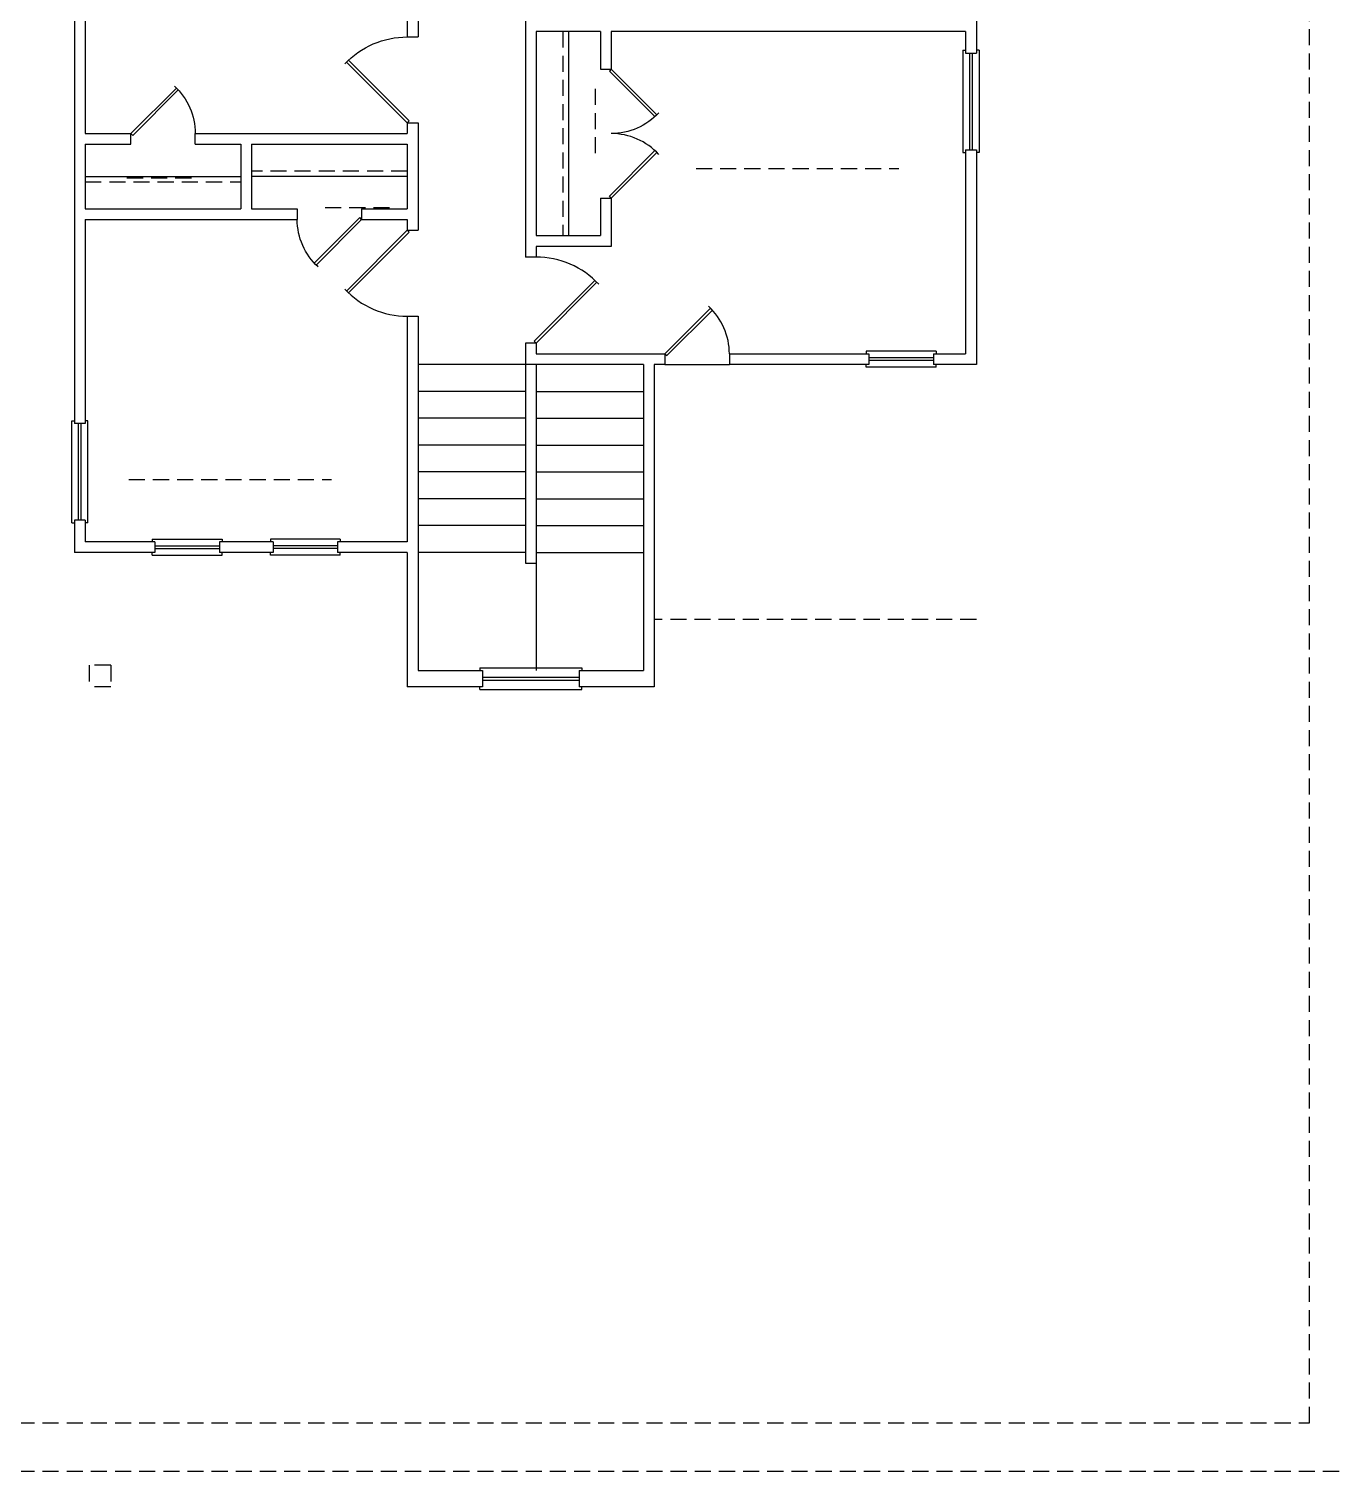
# Model space of a CAD drawing. Header units: inches. Extents: x 1062 to 6528, y -11616 to 5280.
# Drawn here: x 3907 to 4394, y 3168 to 3705 of the extents above; entities that cross this region are included whole.
import ezdxf
from ezdxf.enums import TextEntityAlignment as Align

# ---------------------------------------------------------------- set-up
doc = ezdxf.new("R2010")
doc.units = ezdxf.units.IN
doc.header["$LTSCALE"] = 24
doc.header["$MEASUREMENT"] = 0
doc.linetypes.add('HIDDEN', pattern=[0.375, 0.25, -0.125])
doc.layers.get('Defpoints').update_dxf_attribs({"color": 3, "linetype": 'HIDDEN'})
for name, color, linetype in [('A-DOOR', 4, 'CONTINUOUS'), ('A-WALL', 2, 'CONTINUOUS'), ('AN', 6, 'CONTINUOUS'), ('TB', 5, 'CONTINUOUS')]:
    doc.layers.add(name, color=color, linetype=linetype)
doc.layers.get('AN').off()
doc.styles.add('ROMANT', font='times.ttf')

# ---------------------------------------------------------------- blocks, each defined once
blk = doc.blocks.new('TB CAMDEN 11X17')
at = {"layer": 'Defpoints', "color": 5}
blk.add_lwpolyline([(-1632, 0), (0, 0), (0, 1056), (-1632, 1056)], close=True, dxfattribs=at)
at = {"layer": 'Defpoints', "color": 7, "linetype": 'HIDDEN'}
blk.add_lwpolyline([(-1614, 18), (-512, 18), (-512, 1038), (-1614, 1038)], close=True, dxfattribs=at)
at = {"layer": 'TB', "color": 6, "style": 'ROMANT'}
for tag, p in [('S.NAME.1', (-87, 440.43)), ('S.NAME.2', (-69, 440.43)), ('S.NAME.3', (-51, 440.43))]:
    blk.add_attdef(tag, text='', height=12, rotation=90, dxfattribs=at).set_placement(p, align=Align.MIDDLE_CENTER)
for tag, p in [('SCALE', (-72, 113.5)), ('S.NUMBER', (-72, 37.5))]:
    blk.add_attdef(tag, text='', height=8, dxfattribs=at).set_placement(p, align=Align.MIDDLE_CENTER)
blk = doc.blocks.new('2068ANGLE')
at = {"layer": 'A-DOOR', "color": 0}
for p, q in [((-0.71, -0.71), (-17.66, 16.25)), ((0, 0), (-16.97, 16.97)), ((0, 0), (-0.71, -0.71))]:
    blk.add_line(p, q, dxfattribs=at)
blk.add_arc((0, 0), 24, 132.612, 180, dxfattribs=at)
blk = doc.blocks.new('2868ANGLE')
at = {"layer": 'A-DOOR', "color": 0}
for p, q in [((-0.71, -0.71), (-23.32, 21.91)), ((0, 0), (-22.63, 22.63)), ((0, 0), (-0.71, -0.71))]:
    blk.add_line(p, q, dxfattribs=at)
blk.add_arc((0, 0), 32, 133.2092, 180, dxfattribs=at)
blk = doc.blocks.new('*U590')
at = {"layer": 'Defpoints', "color": 7}
blk.add_line((-37.43, 0), (38.12, 0), dxfattribs=at)
blk = doc.blocks.new('*U591')
at = {"layer": 'Defpoints', "color": 7}
blk.add_line((-11.66, 0), (12.34, 0), dxfattribs=at)

msp = doc.modelspace()

# ---------------------------------------------------------------- linework, layer by layer
at = {"layer": 'A-DOOR'}
for p, q in [((4254.88355, 3697.13122), (4254.88355, 3659.13122)), ((4254.88355, 3697.13122), (4255.88355, 3697.13122)), ((4257.38355, 3696.13122), (4257.38355, 3660.13122)), ((4258.38355, 3696.13122), (4258.38355, 3660.13122)), ((4260.88355, 3697.13122), (4259.88355, 3697.13122)), ((4260.88355, 3697.13122), (4260.88355, 3659.13122)), ((4254.88355, 3659.13122), (4255.88355, 3659.13122)), ((4260.88355, 3659.13122), (4259.88355, 3659.13122)), ((4244.88355, 3585.13122), (4218.88355, 3585.13122)), ((4218.88355, 3585.13122), (4218.88355, 3584.13122)), ((4244.88355, 3585.13122), (4244.88355, 3584.13122)), ((4218.88355, 3579.13122), (4218.88355, 3580.13122)), ((4244.88355, 3579.13122), (4218.88355, 3579.13122)), ((4243.88355, 3582.63122), (4219.88355, 3582.63122)), ((4243.88355, 3581.63122), (4219.88355, 3581.63122)), ((4244.88355, 3579.13122), (4244.88355, 3580.13122)), ((3922.88355, 3521.13122), (3922.88355, 3559.13122)), ((3922.88355, 3559.13122), (3923.88355, 3559.13122)), ((3925.38355, 3522.13122), (3925.38355, 3558.13122)), ((3926.38355, 3522.13122), (3926.38355, 3558.13122)), ((3928.88355, 3559.13122), (3927.88355, 3559.13122)), ((3928.88355, 3521.13122), (3928.88355, 3559.13122)), ((3922.88355, 3521.13122), (3923.88355, 3521.13122)), ((3928.88355, 3521.13122), (3927.88355, 3521.13122)), ((3952.88355, 3515.13122), (3978.88355, 3515.13122)), ((3952.88355, 3515.13122), (3952.88355, 3514.13122)), ((3978.88355, 3515.13122), (3978.88355, 3514.13122)), ((4022.88355, 3515.13122), (3996.88355, 3515.13122)), ((3996.88355, 3515.13122), (3996.88355, 3514.13122)), ((4022.88355, 3515.13122), (4022.88355, 3514.13122)), ((3952.88355, 3509.13122), (3952.88355, 3510.13122)), ((3952.88355, 3509.13122), (3978.88355, 3509.13122)), ((3953.88355, 3512.63122), (3977.88355, 3512.63122)), ((3953.88355, 3511.63122), (3977.88355, 3511.63122)), ((3978.88355, 3509.13122), (3978.88355, 3510.13122)), ((3996.88355, 3509.13122), (3996.88355, 3510.13122)), ((4022.88355, 3509.13122), (3996.88355, 3509.13122)), ((4021.88355, 3512.63122), (3997.88355, 3512.63122)), ((4021.88355, 3511.63122), (3997.88355, 3511.63122)), ((4022.88355, 3509.13122), (4022.88355, 3510.13122)), ((4074.88355, 3467.13122), (4112.88355, 3467.13122)), ((4074.88355, 3467.13122), (4074.88355, 3466.13122)), ((4112.88355, 3467.13122), (4112.88355, 3466.13122)), ((4074.88355, 3459.13122), (4074.88355, 3460.13122)), ((4074.88355, 3459.13122), (4112.88355, 3459.13122)), ((4075.88355, 3463.63122), (4111.88355, 3463.63122)), ((4075.88355, 3462.63122), (4111.88355, 3462.63122)), ((4112.88355, 3459.13122), (4112.88355, 3460.13122))]:
    msp.add_line(p, q, dxfattribs=at)
at = {"layer": 'A-DOOR', "color": 0}
for p, q in [((4143.88355, 3584.13122), (4160.85412, 3601.10178)), ((4144.59066, 3583.42411), (4161.54649, 3600.37993)), ((4143.88355, 3584.13122), (4144.59066, 3583.42411))]:
    msp.add_line(p, q, dxfattribs=at)
msp.add_arc((4143.88355, 3584.13122), 24, 0, 47.3880155, dxfattribs=at)
at = {"layer": 'A-WALL'}
for p, q in [((4051.88355, 3794.13122), (4051.88355, 3702.13122)), ((3927.88355, 3786.13122), (3927.88355, 3666.13122)), ((4047.88355, 3786.13122), (4047.88355, 3702.13122)), ((4259.88355, 3782.13122), (4259.88355, 3696.13122)), ((4091.88355, 3712.13122), (4091.88355, 3620.13122)), ((4047.88355, 3702.13122), (4051.88355, 3702.13122)), ((4095.88355, 3704.13122), (4095.88355, 3628.13122)), ((4119.88355, 3704.13122), (4095.88355, 3704.13122)), ((4119.88355, 3704.13122), (4119.88355, 3690.13122)), ((4123.88355, 3704.13122), (4123.88355, 3690.13122)), ((4255.88355, 3704.13122), (4123.88355, 3704.13122)), ((4255.88355, 3704.13122), (4255.88355, 3696.13122)), ((4255.88355, 3696.13122), (4259.88355, 3696.13122)), ((4119.88355, 3690.13122), (4123.88355, 3690.13122)), ((4047.88355, 3670.13122), (4047.88355, 3666.13122)), ((4047.88355, 3670.13122), (4051.88355, 3670.13122)), ((4051.88355, 3670.13122), (4051.88355, 3630.13122)), ((3927.88355, 3666.13122), (3944.88355, 3666.13122)), ((3944.88355, 3662.13122), (3944.88355, 3666.13122)), ((3968.88355, 3666.13122), (4047.88355, 3666.13122)), ((3968.88355, 3662.13122), (3968.88355, 3666.13122)), ((3927.88355, 3662.13122), (3944.88355, 3662.13122)), ((3927.88355, 3662.13122), (3927.88355, 3638.13122)), ((3968.88355, 3662.13122), (3985.88355, 3662.13122)), ((3985.88355, 3662.13122), (3985.88355, 3638.13122)), ((3989.88355, 3662.13122), (4047.88355, 3662.13122)), ((3989.88355, 3662.13122), (3989.88355, 3638.13122)), ((4047.88355, 3662.13122), (4047.88355, 3638.13122)), ((4255.88355, 3660.13122), (4259.88355, 3660.13122)), ((4255.88355, 3660.13122), (4255.88355, 3584.13122)), ((4259.88355, 3660.13122), (4259.88355, 3580.13122)), ((4119.88355, 3642.13122), (4119.88355, 3628.13122)), ((4119.88355, 3642.13122), (4123.88355, 3642.13122)), ((4123.88355, 3642.13122), (4123.88355, 3624.13122)), ((3927.88355, 3638.13122), (3985.88355, 3638.13122)), ((3989.88355, 3638.13122), (4006.88355, 3638.13122)), ((4006.88355, 3638.13122), (4006.88355, 3634.13122)), ((4030.88355, 3638.13122), (4047.88355, 3638.13122)), ((4030.88355, 3638.13122), (4030.88355, 3634.13122)), ((3927.88355, 3634.13122), (4006.88355, 3634.13122)), ((4030.88355, 3634.13122), (4047.88355, 3634.13122)), ((4047.88355, 3634.13122), (4047.88355, 3630.13122)), ((4047.88355, 3630.13122), (4051.88355, 3630.13122)), ((4095.88355, 3628.13122), (4119.88355, 3628.13122)), ((4095.88355, 3624.13122), (4095.88355, 3620.13122)), ((4123.88355, 3624.13122), (4095.88355, 3624.13122)), ((4095.88355, 3620.13122), (4091.88355, 3620.13122)), ((4047.88355, 3598.13122), (4051.88355, 3598.13122)), ((4047.88355, 3598.13122), (4047.88355, 3514.13122)), ((4051.88355, 3598.13122), (4051.88355, 3466.13122)), ((4091.88355, 3588.13122), (4091.88355, 3580.13122)), ((4095.88355, 3588.13122), (4091.88355, 3588.13122)), ((4095.88355, 3588.13122), (4095.88355, 3584.13122)), ((4095.88355, 3584.13122), (4143.88355, 3584.13122)), ((4143.88355, 3584.13122), (4143.88355, 3580.13122)), ((4167.88355, 3584.13122), (4219.88355, 3584.13122)), ((4167.88355, 3584.13122), (4167.88355, 3580.13122)), ((4219.88355, 3584.13122), (4219.88355, 3580.13122)), ((4243.88355, 3584.13122), (4255.88355, 3584.13122)), ((4243.88355, 3584.13122), (4243.88355, 3580.13122)), ((4135.88355, 3580.13122), (4091.88355, 3580.13122)), ((4135.88355, 3580.13122), (4135.88355, 3466.13122)), ((4143.88355, 3580.13122), (4139.88355, 3580.13122)), ((4139.88355, 3580.13122), (4139.88355, 3460.13122)), ((4219.88355, 3580.13122), (4167.88355, 3580.13122)), ((4259.88355, 3580.13122), (4243.88355, 3580.13122)), ((3927.88355, 3558.13122), (3923.88355, 3558.13122)), ((3923.88355, 3522.13122), (3923.88355, 3510.13122)), ((3927.88355, 3522.13122), (3923.88355, 3522.13122)), ((3927.88355, 3522.13122), (3927.88355, 3514.13122)), ((3953.88355, 3514.13122), (3927.88355, 3514.13122)), ((3953.88355, 3514.13122), (3953.88355, 3510.13122)), ((3997.88355, 3514.13122), (3977.88355, 3514.13122)), ((3977.88355, 3514.13122), (3977.88355, 3510.13122)), ((3997.88355, 3514.13122), (3997.88355, 3510.13122)), ((4047.88355, 3514.13122), (4021.88355, 3514.13122)), ((4021.88355, 3514.13122), (4021.88355, 3510.13122)), ((3953.88355, 3510.13122), (3923.88355, 3510.13122)), ((3997.88355, 3510.13122), (3977.88355, 3510.13122)), ((4047.88355, 3510.13122), (4021.88355, 3510.13122)), ((4047.88355, 3510.13122), (4047.88355, 3460.13122)), ((4047.88355, 3510.13122), (4047.88355, 3460.13122)), ((4051.88355, 3466.13122), (4075.88355, 3466.13122)), ((4075.88355, 3466.13122), (4075.88355, 3460.13122)), ((4111.88355, 3466.13122), (4135.88355, 3466.13122)), ((4111.88355, 3466.13122), (4111.88355, 3460.13122)), ((4075.88355, 3460.13122), (4047.88355, 3460.13122)), ((4139.88355, 3460.13122), (4111.88355, 3460.13122))]:
    msp.add_line(p, q, dxfattribs=at)
at = {"layer": 'A-WALL', "color": 4, "linetype": 'HIDDEN'}
for p, q in [((4105.88355, 3704.13122), (4105.88355, 3628.13122)), ((3927.88355, 3648.13122), (3985.88355, 3648.13122)), ((4047.88355, 3652.13122), (3989.88355, 3652.13122))]:
    msp.add_line(p, q, dxfattribs=at)
at = {"layer": 'A-WALL', "color": 6}
for p, q in [((4107.88355, 3704.13122), (4107.88355, 3628.13122)), ((3927.88355, 3650.13122), (3985.88355, 3650.13122)), ((4047.88355, 3650.13122), (3989.88355, 3650.13122)), ((4091.88355, 3580.13122), (4051.88355, 3580.13122)), ((4091.88355, 3580.13122), (4091.88355, 3506.13122)), ((4095.88355, 3580.13122), (4095.88355, 3466.13122)), ((4143.88355, 3580.13122), (4167.88355, 3580.13122)), ((4091.88355, 3570.13122), (4051.88355, 3570.13122)), ((4095.88355, 3570.13122), (4135.88355, 3570.13122)), ((4091.88355, 3560.13122), (4051.88355, 3560.13122)), ((4095.88355, 3560.13122), (4135.88355, 3560.13122)), ((4091.88355, 3550.13122), (4051.88355, 3550.13122)), ((4095.88355, 3550.13122), (4135.88355, 3550.13122)), ((4091.88355, 3540.13122), (4051.88355, 3540.13122)), ((4095.88355, 3540.13122), (4135.88355, 3540.13122)), ((4091.88355, 3530.13122), (4051.88355, 3530.13122)), ((4095.88355, 3530.13122), (4135.88355, 3530.13122)), ((4091.88355, 3520.13122), (4051.88355, 3520.13122)), ((4095.88355, 3520.13122), (4135.88355, 3520.13122)), ((4091.88355, 3510.13122), (4051.88355, 3510.13122)), ((4095.88355, 3510.13122), (4135.88355, 3510.13122)), ((4091.88355, 3506.13122), (4095.88355, 3506.13122))]:
    msp.add_line(p, q, dxfattribs=at)
at = {"layer": 'A-WALL', "color": 5, "linetype": 'HIDDEN'}
for p, q in [((4259.88355, 3485.13122), (4139.88355, 3485.13122)), ((3937.38355, 3468.13122), (3929.38355, 3468.13122)), ((3929.38355, 3468.13122), (3929.38355, 3460.13122)), ((3937.38355, 3468.13122), (3937.38355, 3460.13122)), ((3937.38355, 3460.13122), (3929.38355, 3460.13122))]:
    msp.add_line(p, q, dxfattribs=at)
at = {"layer": 'A-WALL'}
for points in [[(3923.88355, 3790.13122), (3923.88355, 3558.13122)], [(3927.88355, 3634.13122), (3927.88355, 3558.13122)]]:
    msp.add_lwpolyline(points, dxfattribs=at)

# ---------------------------------------------------------------- block references
at = {"layer": 'A-DOOR', "xscale": -1}
for name, p, rotation in [('2868ANGLE', (4047.88355, 3670.13122), 90), ('2068ANGLE', (4123.88355, 3690.13122), 270), ('2068ANGLE', (4030.88355, 3634.13122), 180)]:
    msp.add_blockref(name, p, dxfattribs=dict(at, rotation=rotation))
msp.add_blockref('2068ANGLE', (3944.88355, 3666.13122), dxfattribs=at)
at = {"layer": 'A-DOOR'}
for name, p, rotation in [('2068ANGLE', (4123.88355, 3642.13122), 270), ('2868ANGLE', (4047.88355, 3630.13122), 90), ('2868ANGLE', (4095.88355, 3588.13122), 270)]:
    msp.add_blockref(name, p, dxfattribs=dict(at, rotation=rotation))
at = {"layer": 'AN', "rotation": 90}
msp.add_blockref('*U591', (4118.0375, 3670.4483), dxfattribs=at)
at = {"layer": 'AN'}
for name, p in [('*U590', (4192.87678, 3653.0678)), ('*U591', (3955.12003, 3649.60797)), ('*U591', (4028.91406, 3638.6605)), ('*U590', (3981.55624, 3537.34664))]:
    msp.add_blockref(name, p, dxfattribs=at)
at = {"layer": 'TB'}
msp.add_blockref('TB CAMDEN 11X17', (4896, 3168), dxfattribs=at)

doc.saveas('drawing.dxf')
